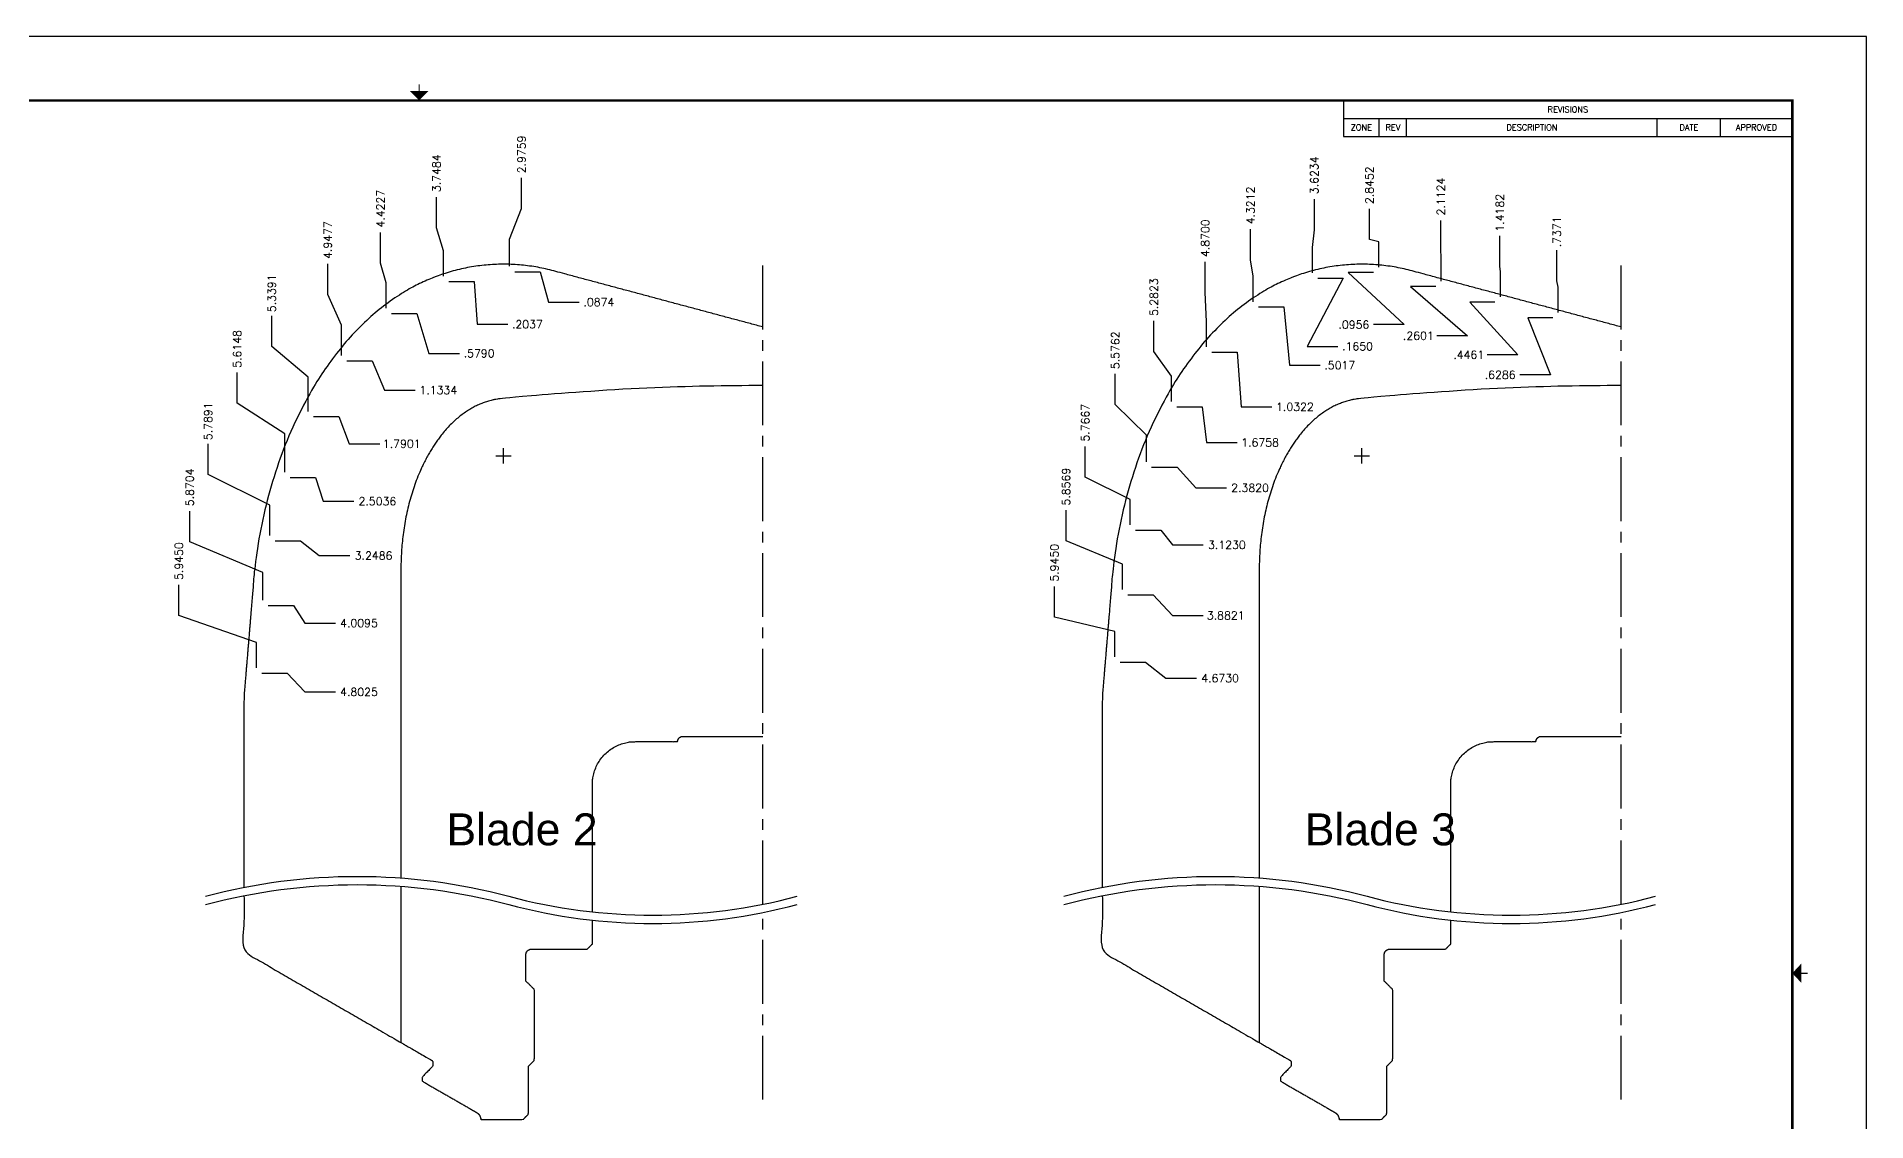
# Model space of a CAD drawing. Header units: inches. Extents: x -34 to 55.4, y 0 to 22.
# Drawn here: x -21.49 to 0, y 9.26 to 22 of the extents above; entities that cross this region are included whole.
import ezdxf
from ezdxf.enums import TextEntityAlignment as Align

# ---------------------------------------------------------------- set-up
doc = ezdxf.new("R2010")
doc.units = ezdxf.units.IN
doc.header["$MEASUREMENT"] = 0
doc.header["$PDMODE"] = 35
doc.linetypes.add('CENTER2', pattern=[1.125, 0.75, -0.125, 0.125, -0.125])
doc.layers.get('Defpoints').update_dxf_attribs({"color": 10})
for name, color, linetype in [('CLine', 5, 'CENTER2'), ('Dims', 4, 'Continuous'), ('TEXT', 3, 'Continuous'), ('Title Block', 7, 'Continuous')]:
    doc.layers.add(name, color=color, linetype=linetype)
doc.styles.add('RomanD', font='romand.shx', dxfattribs={"width": 0.9})
doc.styles.add('RomanS', font='romans')
doc.styles.get("Standard").update_dxf_attribs({"font": 'arial.ttf'})
doc.dimstyles.new('Copy of Standard', dxfattribs={"dimtxt": 0.094, "dimasz": 0.18, "dimexe": 0.0625, "dimexo": 0.0625, "dimgap": 0.045, "dimtad": 0, "dimtih": 1, "dimtoh": 1, "dimdec": 4, "dimzin": 4, "dimdsep": 46, "dimtxsty": 'RomanS', "dimcen": 0.09, "dimadec": 3, "dimazin": 1, "dimtfac": 1, "dimtdec": 4, "dimtofl": 0, "dimtmove": 0, "dimatfit": 1, "dimfxl": 1, "dimtolj": 1, "dimtzin": 0, "dimarcsym": 0})

# ---------------------------------------------------------------- blocks, each defined once
blk = doc.blocks.new('*D213')
at = {"layer": 'Defpoints', "color": 0, "transparency": 16777216}
for p in [(-15.797, 20.34), (-15.94, 19.239), (-12.965, 19.327)]:
    blk.add_point(p, dxfattribs=at)
at = {"layer": 'Dims', "color": 0, "lineweight": -2, "transparency": 16777216}
for p, q in [((-15.797, 19.98), (-15.797, 20.34)), ((-15.94, 19.62), (-15.797, 19.98)), ((-15.94, 19.302), (-15.94, 19.62))]:
    blk.add_line(p, q, dxfattribs=at)
at = {"layer": 'Dims', "color": 0, "transparency": 16777216, "insert": (-15.797, 20.616), "char_height": 0.094, "attachment_point": 5, "rotation": 90, "style": 'RomanS'}
blk.add_mtext('\\A1;2.9759', dxfattribs=at)
blk = doc.blocks.new('*D214')
at = {"layer": 'Defpoints', "color": 0, "transparency": 16777216}
for p in [(-16.797, 20.115), (-12.965, 19.327), (-16.713, 19.123)]:
    blk.add_point(p, dxfattribs=at)
at = {"layer": 'Dims', "color": 0, "lineweight": -2, "transparency": 16777216}
for p, q in [((-16.797, 19.755), (-16.797, 20.115)), ((-16.713, 19.483), (-16.797, 19.755)), ((-16.713, 19.185), (-16.713, 19.483))]:
    blk.add_line(p, q, dxfattribs=at)
at = {"layer": 'Dims', "color": 0, "transparency": 16777216, "insert": (-16.797, 20.395), "char_height": 0.094, "attachment_point": 5, "rotation": 90, "style": 'RomanS'}
blk.add_mtext('\\A1;3.7484', dxfattribs=at)
blk = doc.blocks.new('*D215')
at = {"layer": 'Defpoints', "color": 0, "transparency": 16777216}
for p in [(-17.454, 19.701), (-12.965, 19.327), (-17.387, 18.748)]:
    blk.add_point(p, dxfattribs=at)
at = {"layer": 'Dims', "color": 0, "lineweight": -2, "transparency": 16777216}
for p, q in [((-17.454, 19.341), (-17.454, 19.701)), ((-17.387, 19.108), (-17.454, 19.341)), ((-17.387, 18.81), (-17.387, 19.108))]:
    blk.add_line(p, q, dxfattribs=at)
at = {"layer": 'Dims', "color": 0, "transparency": 16777216, "insert": (-17.454, 19.979), "char_height": 0.094, "attachment_point": 5, "rotation": 90, "style": 'RomanS'}
blk.add_mtext('\\A1;4.4227', dxfattribs=at)
blk = doc.blocks.new('*D216')
at = {"layer": 'Defpoints', "color": 0, "transparency": 16777216}
for p in [(-18.075, 19.332), (-12.965, 19.327), (-17.912, 18.193)]:
    blk.add_point(p, dxfattribs=at)
at = {"layer": 'Dims', "color": 0, "lineweight": -2, "transparency": 16777216}
for p, q in [((-18.075, 18.972), (-18.075, 19.332)), ((-17.912, 18.612), (-18.075, 18.972)), ((-17.912, 18.256), (-17.912, 18.612))]:
    blk.add_line(p, q, dxfattribs=at)
at = {"layer": 'Dims', "color": 0, "transparency": 16777216, "insert": (-18.075, 19.61), "char_height": 0.094, "attachment_point": 5, "rotation": 90, "style": 'RomanS'}
blk.add_mtext('\\A1;4.9477', dxfattribs=at)
blk = doc.blocks.new('*D217')
at = {"layer": 'Defpoints', "color": 0, "transparency": 16777216}
for p in [(-12.965, 19.327), (-18.732, 18.72), (-18.304, 17.537)]:
    blk.add_point(p, dxfattribs=at)
at = {"layer": 'Dims', "color": 0, "lineweight": -2, "transparency": 16777216}
for p, q in [((-18.732, 18.36), (-18.732, 18.72)), ((-18.304, 18), (-18.732, 18.36)), ((-18.304, 17.599), (-18.304, 18))]:
    blk.add_line(p, q, dxfattribs=at)
at = {"layer": 'Dims', "color": 0, "transparency": 16777216, "insert": (-18.732, 18.985), "char_height": 0.094, "attachment_point": 5, "rotation": 90, "style": 'RomanS'}
blk.add_mtext('\\A1;5.3391', dxfattribs=at)
blk = doc.blocks.new('*D218')
at = {"layer": 'Defpoints', "color": 0, "transparency": 16777216}
for p in [(-12.965, 19.327), (-19.138, 18.055), (-18.579, 16.823)]:
    blk.add_point(p, dxfattribs=at)
at = {"layer": 'Dims', "color": 0, "lineweight": -2, "transparency": 16777216}
for p, q in [((-19.138, 17.695), (-19.138, 18.055)), ((-18.579, 17.335), (-19.138, 17.695)), ((-18.579, 16.886), (-18.579, 17.335))]:
    blk.add_line(p, q, dxfattribs=at)
at = {"layer": 'Dims', "color": 0, "transparency": 16777216, "insert": (-19.138, 18.332), "char_height": 0.094, "attachment_point": 5, "rotation": 90, "style": 'RomanS'}
blk.add_mtext('\\A1;5.6148', dxfattribs=at)
blk = doc.blocks.new('*D219')
at = {"layer": 'Defpoints', "color": 0, "transparency": 16777216}
for p in [(-12.965, 19.327), (-19.48, 17.218), (-18.754, 16.078)]:
    blk.add_point(p, dxfattribs=at)
at = {"layer": 'Dims', "color": 0, "lineweight": -2, "transparency": 16777216}
for p, q in [((-19.48, 16.858), (-19.48, 17.218)), ((-18.754, 16.498), (-19.48, 16.858)), ((-18.754, 16.141), (-18.754, 16.498))]:
    blk.add_line(p, q, dxfattribs=at)
at = {"layer": 'Dims', "color": 0, "transparency": 16777216, "insert": (-19.48, 17.482), "char_height": 0.094, "attachment_point": 5, "rotation": 90, "style": 'RomanS'}
blk.add_mtext('\\A1;5.7891', dxfattribs=at)
blk = doc.blocks.new('*D220')
at = {"layer": 'Defpoints', "color": 0, "transparency": 16777216}
for p in [(-12.965, 19.327), (-19.696, 16.426), (-18.835, 15.317)]:
    blk.add_point(p, dxfattribs=at)
at = {"layer": 'Dims', "color": 0, "lineweight": -2, "transparency": 16777216}
for p, q in [((-19.696, 16.066), (-19.696, 16.426)), ((-18.835, 15.706), (-19.696, 16.066)), ((-18.835, 15.38), (-18.835, 15.706))]:
    blk.add_line(p, q, dxfattribs=at)
at = {"layer": 'Dims', "color": 0, "transparency": 16777216, "insert": (-19.696, 16.706), "char_height": 0.094, "attachment_point": 5, "rotation": 90, "style": 'RomanS'}
blk.add_mtext('\\A1;5.8704', dxfattribs=at)
blk = doc.blocks.new('*D221')
at = {"layer": 'Defpoints', "color": 0, "transparency": 16777216}
for p in [(-12.965, 19.327), (-19.822, 15.562), (-18.91, 14.524)]:
    blk.add_point(p, dxfattribs=at)
at = {"layer": 'Dims', "color": 0, "lineweight": -2, "transparency": 16777216}
for p, q in [((-19.822, 15.202), (-19.822, 15.562)), ((-18.91, 14.884), (-19.822, 15.202)), ((-18.91, 14.587), (-18.91, 14.884))]:
    blk.add_line(p, q, dxfattribs=at)
at = {"layer": 'Dims', "color": 0, "transparency": 16777216, "insert": (-19.822, 15.84), "char_height": 0.094, "attachment_point": 5, "rotation": 90, "style": 'RomanS'}
blk.add_mtext('\\A1;5.9450', dxfattribs=at)
blk = doc.blocks.new('*D222')
at = {"layer": 'Defpoints', "color": 0, "transparency": 16777216}
for p in [(-12.965, 19.327), (-18.91, 14.524), (-17.985, 14.303)]:
    blk.add_point(p, dxfattribs=at)
at = {"layer": 'Dims', "color": 0, "lineweight": -2, "transparency": 16777216}
for p, q in [((-18.847, 14.524), (-18.55, 14.524)), ((-18.55, 14.524), (-18.345, 14.303)), ((-18.345, 14.303), (-17.985, 14.303))]:
    blk.add_line(p, q, dxfattribs=at)
at = {"layer": 'Dims', "color": 0, "transparency": 16777216, "insert": (-17.707, 14.303), "char_height": 0.094, "attachment_point": 5, "style": 'RomanS'}
blk.add_mtext('\\A1;4.8025', dxfattribs=at)
blk = doc.blocks.new('*D223')
at = {"layer": 'Defpoints', "color": 0, "transparency": 16777216}
for p in [(-12.965, 19.327), (-18.835, 15.317), (-17.985, 15.112)]:
    blk.add_point(p, dxfattribs=at)
at = {"layer": 'Dims', "color": 0, "lineweight": -2, "transparency": 16777216}
for p, q in [((-18.773, 15.317), (-18.475, 15.317)), ((-18.475, 15.317), (-18.345, 15.112)), ((-18.345, 15.112), (-17.985, 15.112))]:
    blk.add_line(p, q, dxfattribs=at)
at = {"layer": 'Dims', "color": 0, "transparency": 16777216, "insert": (-17.707, 15.112), "char_height": 0.094, "attachment_point": 5, "style": 'RomanS'}
blk.add_mtext('\\A1;4.0095', dxfattribs=at)
blk = doc.blocks.new('*D224')
at = {"layer": 'Defpoints', "color": 0, "transparency": 16777216}
for p in [(-12.965, 19.327), (-18.754, 16.078), (-17.814, 15.904)]:
    blk.add_point(p, dxfattribs=at)
at = {"layer": 'Dims', "color": 0, "lineweight": -2, "transparency": 16777216}
for p, q in [((-18.691, 16.078), (-18.394, 16.078)), ((-18.394, 16.078), (-18.174, 15.904)), ((-18.174, 15.904), (-17.814, 15.904))]:
    blk.add_line(p, q, dxfattribs=at)
at = {"layer": 'Dims', "color": 0, "transparency": 16777216, "insert": (-17.536, 15.904), "char_height": 0.094, "attachment_point": 5, "style": 'RomanS'}
blk.add_mtext('\\A1;3.2486', dxfattribs=at)
blk = doc.blocks.new('*D225')
at = {"layer": 'Defpoints', "color": 0, "transparency": 16777216}
for p in [(-12.965, 19.327), (-18.579, 16.823), (-17.769, 16.543)]:
    blk.add_point(p, dxfattribs=at)
at = {"layer": 'Dims', "color": 0, "lineweight": -2, "transparency": 16777216}
for p, q in [((-18.517, 16.823), (-18.219, 16.823)), ((-18.219, 16.823), (-18.129, 16.543)), ((-18.129, 16.543), (-17.769, 16.543))]:
    blk.add_line(p, q, dxfattribs=at)
at = {"layer": 'Dims', "color": 0, "transparency": 16777216, "insert": (-17.491, 16.543), "char_height": 0.094, "attachment_point": 5, "style": 'RomanS'}
blk.add_mtext('\\A1;2.5036', dxfattribs=at)
blk = doc.blocks.new('*D226')
at = {"layer": 'Defpoints', "color": 0, "transparency": 16777216}
for p in [(-12.965, 19.327), (-18.304, 17.537), (-17.463, 17.218)]:
    blk.add_point(p, dxfattribs=at)
at = {"layer": 'Dims', "color": 0, "lineweight": -2, "transparency": 16777216}
for p, q in [((-18.241, 17.537), (-17.944, 17.537)), ((-17.944, 17.537), (-17.823, 17.218)), ((-17.823, 17.218), (-17.463, 17.218))]:
    blk.add_line(p, q, dxfattribs=at)
at = {"layer": 'Dims', "color": 0, "transparency": 16777216, "insert": (-17.205, 17.218), "char_height": 0.094, "attachment_point": 5, "style": 'RomanS'}
blk.add_mtext('\\A1;1.7901', dxfattribs=at)
blk = doc.blocks.new('*D227')
at = {"layer": 'Defpoints', "color": 0, "transparency": 16777216}
for p in [(-12.965, 19.327), (-17.912, 18.193), (-17.049, 17.848)]:
    blk.add_point(p, dxfattribs=at)
at = {"layer": 'Dims', "color": 0, "lineweight": -2, "transparency": 16777216}
for p, q in [((-17.85, 18.193), (-17.552, 18.193)), ((-17.552, 18.193), (-17.409, 17.848)), ((-17.409, 17.848), (-17.049, 17.848))]:
    blk.add_line(p, q, dxfattribs=at)
at = {"layer": 'Dims', "color": 0, "transparency": 16777216, "insert": (-16.775, 17.848), "char_height": 0.094, "attachment_point": 5, "style": 'RomanS'}
blk.add_mtext('\\A1;1.1334', dxfattribs=at)
blk = doc.blocks.new('*D228')
at = {"layer": 'Defpoints', "color": 0, "transparency": 16777216}
for p in [(-12.965, 19.327), (-17.387, 18.748), (-16.527, 18.28)]:
    blk.add_point(p, dxfattribs=at)
at = {"layer": 'Dims', "color": 0, "lineweight": -2, "transparency": 16777216}
for p, q in [((-17.325, 18.748), (-17.027, 18.748)), ((-17.027, 18.748), (-16.887, 18.28)), ((-16.887, 18.28), (-16.527, 18.28))]:
    blk.add_line(p, q, dxfattribs=at)
at = {"layer": 'Dims', "color": 0, "transparency": 16777216, "insert": (-16.296, 18.28), "char_height": 0.094, "attachment_point": 5, "style": 'RomanS'}
blk.add_mtext('\\A1;.5790', dxfattribs=at)
blk = doc.blocks.new('*D229')
at = {"layer": 'Defpoints', "color": 0, "transparency": 16777216}
for p in [(-12.965, 19.327), (-16.713, 19.123), (-15.959, 18.621)]:
    blk.add_point(p, dxfattribs=at)
at = {"layer": 'Dims', "color": 0, "lineweight": -2, "transparency": 16777216}
for p, q in [((-16.651, 19.123), (-16.353, 19.123)), ((-16.353, 19.123), (-16.319, 18.621)), ((-16.319, 18.621), (-15.959, 18.621))]:
    blk.add_line(p, q, dxfattribs=at)
at = {"layer": 'Dims', "color": 0, "transparency": 16777216, "insert": (-15.729, 18.621), "char_height": 0.094, "attachment_point": 5, "style": 'RomanS'}
blk.add_mtext('\\A1;.2037', dxfattribs=at)
blk = doc.blocks.new('*D230')
at = {"layer": 'Defpoints', "color": 0, "transparency": 16777216}
for p in [(-15.94, 19.239), (-12.965, 19.327), (-15.122, 18.882)]:
    blk.add_point(p, dxfattribs=at)
at = {"layer": 'Dims', "color": 0, "lineweight": -2, "transparency": 16777216}
for p, q in [((-15.878, 19.239), (-15.58, 19.239)), ((-15.58, 19.239), (-15.482, 18.882)), ((-15.482, 18.882), (-15.122, 18.882))]:
    blk.add_line(p, q, dxfattribs=at)
at = {"layer": 'Dims', "color": 0, "transparency": 16777216, "insert": (-14.889, 18.882), "char_height": 0.094, "attachment_point": 5, "style": 'RomanS'}
blk.add_mtext('\\A1;.0874', dxfattribs=at)
blk = doc.blocks.new('*D231')
at = {"layer": 'Defpoints', "color": 0, "transparency": 16777216}
for p in [(-3.636, 19.49), (-2.882, 19.327), (-3.619, 18.698)]:
    blk.add_point(p, dxfattribs=at)
at = {"layer": 'Dims', "color": 0, "lineweight": -2, "transparency": 16777216}
for p, q in [((-3.636, 19.13), (-3.636, 19.49)), ((-3.619, 19.058), (-3.636, 19.13)), ((-3.619, 18.761), (-3.619, 19.058))]:
    blk.add_line(p, q, dxfattribs=at)
at = {"layer": 'Dims', "color": 0, "transparency": 16777216, "insert": (-3.636, 19.707), "char_height": 0.094, "attachment_point": 5, "rotation": 90, "style": 'RomanS'}
blk.add_mtext('\\A1;.7371', dxfattribs=at)
blk = doc.blocks.new('*D232')
at = {"layer": 'Defpoints', "color": 0, "transparency": 16777216}
for p in [(-4.306, 19.66), (-2.882, 19.327), (-4.3, 18.881)]:
    blk.add_point(p, dxfattribs=at)
at = {"layer": 'Dims', "color": 0, "lineweight": -2, "transparency": 16777216}
for p, q in [((-4.306, 19.3), (-4.306, 19.66)), ((-4.3, 19.241), (-4.306, 19.3)), ((-4.3, 18.943), (-4.3, 19.241))]:
    blk.add_line(p, q, dxfattribs=at)
at = {"layer": 'Dims', "color": 0, "transparency": 16777216, "insert": (-4.306, 19.931), "char_height": 0.094, "attachment_point": 5, "rotation": 90, "style": 'RomanS'}
blk.add_mtext('\\A1;1.4182', dxfattribs=at)
blk = doc.blocks.new('*D233')
at = {"layer": 'Defpoints', "color": 0, "transparency": 16777216}
for p in [(-4.998, 19.841), (-2.882, 19.327), (-4.994, 19.067)]:
    blk.add_point(p, dxfattribs=at)
at = {"layer": 'Dims', "color": 0, "lineweight": -2, "transparency": 16777216}
for p, q in [((-4.998, 19.481), (-4.998, 19.841)), ((-4.994, 19.427), (-4.998, 19.481)), ((-4.994, 19.129), (-4.994, 19.427))]:
    blk.add_line(p, q, dxfattribs=at)
at = {"layer": 'Dims', "color": 0, "transparency": 16777216, "insert": (-4.998, 20.121), "char_height": 0.094, "attachment_point": 5, "rotation": 90, "style": 'RomanS'}
blk.add_mtext('\\A1;2.1124', dxfattribs=at)
blk = doc.blocks.new('*D234')
at = {"layer": 'Defpoints', "color": 0, "transparency": 16777216}
for p in [(-5.838, 19.978), (-5.727, 19.231), (-2.882, 19.327)]:
    blk.add_point(p, dxfattribs=at)
at = {"layer": 'Dims', "color": 0, "lineweight": -2, "transparency": 16777216}
for p, q in [((-5.838, 19.618), (-5.838, 19.978)), ((-5.727, 19.591), (-5.838, 19.618)), ((-5.727, 19.294), (-5.727, 19.591))]:
    blk.add_line(p, q, dxfattribs=at)
at = {"layer": 'Dims', "color": 0, "transparency": 16777216, "insert": (-5.838, 20.255), "char_height": 0.094, "attachment_point": 5, "rotation": 90, "style": 'RomanS'}
blk.add_mtext('\\A1;2.8452', dxfattribs=at)
blk = doc.blocks.new('*D235')
at = {"layer": 'Defpoints', "color": 0, "transparency": 16777216}
for p in [(-6.485, 20.091), (-6.505, 19.162), (-2.882, 19.327)]:
    blk.add_point(p, dxfattribs=at)
at = {"layer": 'Dims', "color": 0, "lineweight": -2, "transparency": 16777216}
for p, q in [((-6.485, 19.731), (-6.485, 20.091)), ((-6.505, 19.522), (-6.485, 19.731)), ((-6.505, 19.224), (-6.505, 19.522))]:
    blk.add_line(p, q, dxfattribs=at)
at = {"layer": 'Dims', "color": 0, "transparency": 16777216, "insert": (-6.485, 20.371), "char_height": 0.094, "attachment_point": 5, "rotation": 90, "style": 'RomanS'}
blk.add_mtext('\\A1;3.6234', dxfattribs=at)
blk = doc.blocks.new('*D236')
at = {"layer": 'Defpoints', "color": 0, "transparency": 16777216}
for p in [(-7.234, 19.739), (-2.882, 19.327), (-7.203, 18.825)]:
    blk.add_point(p, dxfattribs=at)
at = {"layer": 'Dims', "color": 0, "lineweight": -2, "transparency": 16777216}
for p, q in [((-7.234, 19.379), (-7.234, 19.739)), ((-7.203, 19.185), (-7.234, 19.379)), ((-7.203, 18.887), (-7.203, 19.185))]:
    blk.add_line(p, q, dxfattribs=at)
at = {"layer": 'Dims', "color": 0, "transparency": 16777216, "insert": (-7.234, 20.017), "char_height": 0.094, "attachment_point": 5, "rotation": 90, "style": 'RomanS'}
blk.add_mtext('\\A1;4.3212', dxfattribs=at)
blk = doc.blocks.new('*D237')
at = {"layer": 'Defpoints', "color": 0, "transparency": 16777216}
for p in [(-7.767, 19.354), (-2.882, 19.327), (-7.752, 18.294)]:
    blk.add_point(p, dxfattribs=at)
at = {"layer": 'Dims', "color": 0, "lineweight": -2, "transparency": 16777216}
for p, q in [((-7.767, 18.994), (-7.767, 19.354)), ((-7.752, 18.654), (-7.767, 18.994)), ((-7.752, 18.357), (-7.752, 18.654))]:
    blk.add_line(p, q, dxfattribs=at)
at = {"layer": 'Dims', "color": 0, "transparency": 16777216, "insert": (-7.767, 19.632), "char_height": 0.094, "attachment_point": 5, "rotation": 90, "style": 'RomanS'}
blk.add_mtext('\\A1;4.8700', dxfattribs=at)
blk = doc.blocks.new('*D238')
at = {"layer": 'Defpoints', "color": 0, "transparency": 16777216}
for p in [(-2.882, 19.327), (-8.369, 18.662), (-8.164, 17.651)]:
    blk.add_point(p, dxfattribs=at)
at = {"layer": 'Dims', "color": 0, "lineweight": -2, "transparency": 16777216}
for p, q in [((-8.369, 18.302), (-8.369, 18.662)), ((-8.164, 18.011), (-8.369, 18.302)), ((-8.164, 17.713), (-8.164, 18.011))]:
    blk.add_line(p, q, dxfattribs=at)
at = {"layer": 'Dims', "color": 0, "transparency": 16777216, "insert": (-8.369, 18.94), "char_height": 0.094, "attachment_point": 5, "rotation": 90, "style": 'RomanS'}
blk.add_mtext('\\A1;5.2823', dxfattribs=at)
blk = doc.blocks.new('*D239')
at = {"layer": 'Defpoints', "color": 0, "transparency": 16777216}
for p in [(-2.882, 19.327), (-8.823, 18.038), (-8.458, 16.945)]:
    blk.add_point(p, dxfattribs=at)
at = {"layer": 'Dims', "color": 0, "lineweight": -2, "transparency": 16777216}
for p, q in [((-8.823, 17.678), (-8.823, 18.038)), ((-8.458, 17.318), (-8.823, 17.678)), ((-8.458, 17.007), (-8.458, 17.318))]:
    blk.add_line(p, q, dxfattribs=at)
at = {"layer": 'Dims', "color": 0, "transparency": 16777216, "insert": (-8.823, 18.316), "char_height": 0.094, "attachment_point": 5, "rotation": 90, "style": 'RomanS'}
blk.add_mtext('\\A1;5.5762', dxfattribs=at)
blk = doc.blocks.new('*D240')
at = {"layer": 'Defpoints', "color": 0, "transparency": 16777216}
for p in [(-2.882, 19.327), (-9.175, 17.187), (-8.649, 16.204)]:
    blk.add_point(p, dxfattribs=at)
at = {"layer": 'Dims', "color": 0, "lineweight": -2, "transparency": 16777216}
for p, q in [((-9.175, 16.827), (-9.175, 17.187)), ((-8.649, 16.564), (-9.175, 16.827)), ((-8.649, 16.266), (-8.649, 16.564))]:
    blk.add_line(p, q, dxfattribs=at)
at = {"layer": 'Dims', "color": 0, "transparency": 16777216, "insert": (-9.175, 17.465), "char_height": 0.094, "attachment_point": 5, "rotation": 90, "style": 'RomanS'}
blk.add_mtext('\\A1;5.7667', dxfattribs=at)
blk = doc.blocks.new('*D241')
at = {"layer": 'Defpoints', "color": 0, "transparency": 16777216}
for p in [(-2.882, 19.327), (-9.402, 16.439), (-8.739, 15.445)]:
    blk.add_point(p, dxfattribs=at)
at = {"layer": 'Dims', "color": 0, "lineweight": -2, "transparency": 16777216}
for p, q in [((-9.402, 16.079), (-9.402, 16.439)), ((-8.739, 15.805), (-9.402, 16.079)), ((-8.739, 15.507), (-8.739, 15.805))]:
    blk.add_line(p, q, dxfattribs=at)
at = {"layer": 'Dims', "color": 0, "transparency": 16777216, "insert": (-9.402, 16.714), "char_height": 0.094, "attachment_point": 5, "rotation": 90, "style": 'RomanS'}
blk.add_mtext('\\A1;5.8569', dxfattribs=at)
blk = doc.blocks.new('*D242')
at = {"layer": 'Defpoints', "color": 0, "transparency": 16777216}
for p in [(-2.882, 19.327), (-9.538, 15.543), (-8.827, 14.654)]:
    blk.add_point(p, dxfattribs=at)
at = {"layer": 'Dims', "color": 0, "lineweight": -2, "transparency": 16777216}
for p, q in [((-9.538, 15.183), (-9.538, 15.543)), ((-8.827, 15.014), (-9.538, 15.183)), ((-8.827, 14.716), (-8.827, 15.014))]:
    blk.add_line(p, q, dxfattribs=at)
at = {"layer": 'Dims', "color": 0, "transparency": 16777216, "insert": (-9.538, 15.82), "char_height": 0.094, "attachment_point": 5, "rotation": 90, "style": 'RomanS'}
blk.add_mtext('\\A1;5.9450', dxfattribs=at)
blk = doc.blocks.new('*D243')
at = {"layer": 'Defpoints', "color": 0, "transparency": 16777216}
for p in [(-2.882, 19.327), (-8.827, 14.654), (-7.869, 14.465)]:
    blk.add_point(p, dxfattribs=at)
at = {"layer": 'Dims', "color": 0, "lineweight": -2, "transparency": 16777216}
for p, q in [((-8.764, 14.654), (-8.467, 14.654)), ((-8.467, 14.654), (-8.229, 14.465)), ((-8.229, 14.465), (-7.869, 14.465))]:
    blk.add_line(p, q, dxfattribs=at)
at = {"layer": 'Dims', "color": 0, "transparency": 16777216, "insert": (-7.592, 14.465), "char_height": 0.094, "attachment_point": 5, "style": 'RomanS'}
blk.add_mtext('\\A1;4.6730', dxfattribs=at)
blk = doc.blocks.new('*D244')
at = {"layer": 'Defpoints', "color": 0, "transparency": 16777216}
for p in [(-2.882, 19.327), (-8.739, 15.445), (-7.79, 15.202)]:
    blk.add_point(p, dxfattribs=at)
at = {"layer": 'Dims', "color": 0, "lineweight": -2, "transparency": 16777216}
for p, q in [((-8.676, 15.445), (-8.379, 15.445)), ((-8.379, 15.445), (-8.15, 15.202)), ((-8.15, 15.202), (-7.79, 15.202))]:
    blk.add_line(p, q, dxfattribs=at)
at = {"layer": 'Dims', "color": 0, "transparency": 16777216, "insert": (-7.526, 15.202), "char_height": 0.094, "attachment_point": 5, "style": 'RomanS'}
blk.add_mtext('\\A1;3.8821', dxfattribs=at)
blk = doc.blocks.new('*D245')
at = {"layer": 'Defpoints', "color": 0, "transparency": 16777216}
for p in [(-2.882, 19.327), (-8.649, 16.204), (-7.79, 16.03)]:
    blk.add_point(p, dxfattribs=at)
at = {"layer": 'Dims', "color": 0, "lineweight": -2, "transparency": 16777216}
for p, q in [((-8.586, 16.204), (-8.289, 16.204)), ((-8.289, 16.204), (-8.15, 16.03)), ((-8.15, 16.03), (-7.79, 16.03))]:
    blk.add_line(p, q, dxfattribs=at)
at = {"layer": 'Dims', "color": 0, "transparency": 16777216, "insert": (-7.512, 16.03), "char_height": 0.094, "attachment_point": 5, "style": 'RomanS'}
blk.add_mtext('\\A1;3.1230', dxfattribs=at)
blk = doc.blocks.new('*D246')
at = {"layer": 'Defpoints', "color": 0, "transparency": 16777216}
for p in [(-2.882, 19.327), (-8.458, 16.945), (-7.518, 16.7)]:
    blk.add_point(p, dxfattribs=at)
at = {"layer": 'Dims', "color": 0, "lineweight": -2, "transparency": 16777216}
for p, q in [((-8.396, 16.945), (-8.098, 16.945)), ((-8.098, 16.945), (-7.878, 16.7)), ((-7.878, 16.7), (-7.518, 16.7))]:
    blk.add_line(p, q, dxfattribs=at)
at = {"layer": 'Dims', "color": 0, "transparency": 16777216, "insert": (-7.24, 16.7), "char_height": 0.094, "attachment_point": 5, "style": 'RomanS'}
blk.add_mtext('\\A1;2.3820', dxfattribs=at)
blk = doc.blocks.new('*D247')
at = {"layer": 'Defpoints', "color": 0, "transparency": 16777216}
for p in [(-2.882, 19.327), (-8.164, 17.651), (-7.393, 17.233)]:
    blk.add_point(p, dxfattribs=at)
at = {"layer": 'Dims', "color": 0, "lineweight": -2, "transparency": 16777216}
for p, q in [((-8.102, 17.651), (-7.804, 17.651)), ((-7.804, 17.651), (-7.753, 17.233)), ((-7.753, 17.233), (-7.393, 17.233))]:
    blk.add_line(p, q, dxfattribs=at)
at = {"layer": 'Dims', "color": 0, "transparency": 16777216, "insert": (-7.122, 17.233), "char_height": 0.094, "attachment_point": 5, "style": 'RomanS'}
blk.add_mtext('\\A1;1.6758', dxfattribs=at)
blk = doc.blocks.new('*D248')
at = {"layer": 'Defpoints', "color": 0, "transparency": 16777216}
for p in [(-2.882, 19.327), (-7.752, 18.294), (-6.984, 17.652)]:
    blk.add_point(p, dxfattribs=at)
at = {"layer": 'Dims', "color": 0, "lineweight": -2, "transparency": 16777216}
for p, q in [((-7.689, 18.294), (-7.392, 18.294)), ((-7.392, 18.294), (-7.344, 17.652)), ((-7.344, 17.652), (-6.984, 17.652))]:
    blk.add_line(p, q, dxfattribs=at)
at = {"layer": 'Dims', "color": 0, "transparency": 16777216, "insert": (-6.713, 17.652), "char_height": 0.094, "attachment_point": 5, "style": 'RomanS'}
blk.add_mtext('\\A1;1.0322', dxfattribs=at)
blk = doc.blocks.new('*D249')
at = {"layer": 'Defpoints', "color": 0, "transparency": 16777216}
for p in [(-2.882, 19.327), (-7.203, 18.825), (-6.417, 18.14)]:
    blk.add_point(p, dxfattribs=at)
at = {"layer": 'Dims', "color": 0, "lineweight": -2, "transparency": 16777216}
for p, q in [((-7.141, 18.825), (-6.843, 18.825)), ((-6.843, 18.825), (-6.777, 18.14)), ((-6.777, 18.14), (-6.417, 18.14))]:
    blk.add_line(p, q, dxfattribs=at)
at = {"layer": 'Dims', "color": 0, "transparency": 16777216, "insert": (-6.186, 18.14), "char_height": 0.094, "attachment_point": 5, "style": 'RomanS'}
blk.add_mtext('\\A1;.5017', dxfattribs=at)
blk = doc.blocks.new('*D250')
at = {"layer": 'Defpoints', "color": 0, "transparency": 16777216}
for p in [(-6.505, 19.162), (-2.882, 19.327), (-6.208, 18.362)]:
    blk.add_point(p, dxfattribs=at)
at = {"layer": 'Dims', "color": 0, "lineweight": -2, "transparency": 16777216}
for p, q in [((-6.145, 19.162), (-6.568, 18.362)), ((-6.443, 19.162), (-6.145, 19.162)), ((-6.568, 18.362), (-6.208, 18.362))]:
    blk.add_line(p, q, dxfattribs=at)
at = {"layer": 'Dims', "color": 0, "transparency": 16777216, "insert": (-5.977, 18.362), "char_height": 0.094, "attachment_point": 5, "style": 'RomanS'}
blk.add_mtext('\\A1;.1650', dxfattribs=at)
blk = doc.blocks.new('*D251')
at = {"layer": 'Defpoints', "color": 0, "transparency": 16777216}
for p in [(-5.727, 19.231), (-2.882, 19.327), (-5.789, 18.617)]:
    blk.add_point(p, dxfattribs=at)
at = {"layer": 'Dims', "color": 0, "lineweight": -2, "transparency": 16777216}
for p, q in [((-5.79, 19.231), (-6.087, 19.231)), ((-6.087, 19.231), (-5.429, 18.617)), ((-5.429, 18.617), (-5.789, 18.617))]:
    blk.add_line(p, q, dxfattribs=at)
at = {"layer": 'Dims', "color": 0, "transparency": 16777216, "insert": (-6.02, 18.617), "char_height": 0.094, "attachment_point": 5, "style": 'RomanS'}
blk.add_mtext('\\A1;.0956', dxfattribs=at)
blk = doc.blocks.new('*D252')
at = {"layer": 'Defpoints', "color": 0, "transparency": 16777216}
for p in [(-2.882, 19.327), (-4.994, 19.067), (-5.046, 18.487)]:
    blk.add_point(p, dxfattribs=at)
at = {"layer": 'Dims', "color": 0, "lineweight": -2, "transparency": 16777216}
for p, q in [((-5.057, 19.067), (-5.354, 19.067)), ((-5.354, 19.067), (-4.686, 18.487)), ((-4.686, 18.487), (-5.046, 18.487))]:
    blk.add_line(p, q, dxfattribs=at)
at = {"layer": 'Dims', "color": 0, "transparency": 16777216, "insert": (-5.263, 18.487), "char_height": 0.094, "attachment_point": 5, "style": 'RomanS'}
blk.add_mtext('\\A1;.2601', dxfattribs=at)
blk = doc.blocks.new('*D253')
at = {"layer": 'Defpoints', "color": 0, "transparency": 16777216}
for p in [(-2.882, 19.327), (-4.3, 18.881), (-4.454, 18.264)]:
    blk.add_point(p, dxfattribs=at)
at = {"layer": 'Dims', "color": 0, "lineweight": -2, "transparency": 16777216}
for p, q in [((-4.363, 18.881), (-4.66, 18.881)), ((-4.66, 18.881), (-4.094, 18.264)), ((-4.094, 18.264), (-4.454, 18.264))]:
    blk.add_line(p, q, dxfattribs=at)
at = {"layer": 'Dims', "color": 0, "transparency": 16777216, "insert": (-4.671, 18.264), "char_height": 0.094, "attachment_point": 5, "style": 'RomanS'}
blk.add_mtext('\\A1;.4461', dxfattribs=at)
blk = doc.blocks.new('*D254')
at = {"layer": 'Defpoints', "color": 0, "transparency": 16777216}
for p in [(-2.882, 19.327), (-3.619, 18.698), (-4.071, 18.028)]:
    blk.add_point(p, dxfattribs=at)
at = {"layer": 'Dims', "color": 0, "lineweight": -2, "transparency": 16777216}
for p, q in [((-3.682, 18.698), (-3.979, 18.698)), ((-3.979, 18.698), (-3.711, 18.028)), ((-3.711, 18.028), (-4.071, 18.028))]:
    blk.add_line(p, q, dxfattribs=at)
at = {"layer": 'Dims', "color": 0, "transparency": 16777216, "insert": (-4.302, 18.028), "char_height": 0.094, "attachment_point": 5, "style": 'RomanS'}
blk.add_mtext('\\A1;.6286', dxfattribs=at)
blk = doc.blocks.new('COT_Dblock')
at = {"layer": 'Defpoints'}
blk.add_point((33.812, 21.812), dxfattribs=at)
at = {"layer": 'Title Block'}
for p, q in [((27.857, 21.25), (27.857, 20.828)), ((27.857, 21.039), (33.13, 21.039)), ((28.278, 20.828), (28.278, 21.039)), ((28.599, 20.828), (28.599, 21.039)), ((31.544, 20.828), (31.544, 21.039)), ((32.286, 20.828), (32.286, 21.039)), ((27.857, 20.828), (33.13, 20.828))]:
    blk.add_line(p, q, dxfattribs=at)
at = {"layer": 'Title Block', "color": 8}
blk.add_lwpolyline([(0, 0), (34, 0), (34, 22), (0, 22)], close=True, dxfattribs=at)
at = {"layer": 'Title Block', "const_width": 0.015}
for points in [[(17, 21.438), (17, 21.363)], [(33.31, 11), (33.235, 11)]]:
    blk.add_lwpolyline(points, dxfattribs=at)
at = {"layer": 'Title Block', "const_width": 0.03}
blk.add_lwpolyline([(33.13, 21.25), (0.87, 21.25), (0.87, 0.75), (33.13, 0.75)], close=True, dxfattribs=at)
at = {"layer": 'Title Block'}
for points in [[(16.887, 21.363), (17.113, 21.363), (17, 21.25)], [(33.235, 10.887), (33.235, 11.113), (33.13, 11)]]:
    blk.add_solid(points, dxfattribs=at)
at = {"layer": 'Title Block', "style": 'RomanS'}
for s, height, p in [('REVISIONS', 0.0703, (30.493, 21.145)), ('ZONE', 0.0703, (28.067, 20.934)), ('REV', 0.0703, (28.439, 20.934)), ('DESCRIPTION', 0.07031, (30.071, 20.934)), ('DATE', 0.0703, (31.915, 20.934)), ('APPROVED', 0.0703, (32.708, 20.934))]:
    blk.add_text(s, height=height, dxfattribs=at).set_placement(p, align=Align.MIDDLE_CENTER)
at = {"layer": 'Title Block', "color": 1, "style": 'RomanS', "flags": 8}
for tag, p in [('FNAME', (0.62, 3.75)), ('REVDATE', (0.62, 2.25)), ('USER', (0.62, 0.75))]:
    blk.add_attdef(tag, text='', height=0.047, rotation=90, dxfattribs=at).set_placement(p, align=Align.BOTTOM_LEFT)
at = {"layer": 'Title Block', "color": 3, "style": 'RomanS', "flags": 8}
blk.add_attdef('DRAWN', text='', height=0.11, dxfattribs=at).set_placement((28.7, 1.984), align=Align.MIDDLE_CENTER)
at = {"layer": 'Title Block', "color": 3, "style": 'RomanD', "width": 0.9, "flags": 8}
for tag, height, p in [('TITL1', 0.125, (31.337, 1.684)), ('TITL2', 0.094, (31.337, 1.514)), ('TITL3', 0.094, (31.337, 1.374))]:
    blk.add_attdef(tag, text='', height=height, dxfattribs=at).set_placement(p, align=Align.MIDDLE_CENTER)
at = {"layer": 'Title Block', "color": 3, "style": 'RomanS', "flags": 8}
for tag, p in [('DDATE', (28.356, 1.672)), ('CHECK', (28.356, 1.406)), ('MATRL', (28.356, 1.149)), ('PDATE', (28.356, 0.883)), ('SCALE', (29.896, 0.855)), ('SHEET', (32.005, 0.855))]:
    blk.add_attdef(tag, text='', height=0.094, dxfattribs=at).set_placement(p, align=Align.MIDDLE_LEFT)
for tag, p in [('FSCM#', (30.337, 1.121)), ('DWG#', (31.81, 1.121)), ('REV#', (32.97, 1.121))]:
    blk.add_attdef(tag, text='', height=0.094, dxfattribs=at).set_placement(p, align=Align.TOP_CENTER)

msp = doc.modelspace()

# ---------------------------------------------------------------- linework, layer by layer
for points in [[(-19.50955, 11.90401, -0.1312544), (-15.94838, 11.90401, 0.1312544), (-12.56143, 11.90401)], [(-19.50955, 11.80651, -0.1312544), (-15.94838, 11.80651, 0.1312544), (-12.56143, 11.80651)], [(-9.42684, 11.90401, -0.1312544), (-5.86567, 11.90401, 0.1312544), (-2.47873, 11.90401)], [(-9.42684, 11.80651, -0.1312544), (-5.86567, 11.80651, 0.1312544), (-2.47873, 11.80651)]]:
    msp.add_lwpolyline(points, format="xyb")
at = {"color": 7, "linetype": 'Continuous'}
for points in [[(-19.05833, 11.91094), (-19.05833, 11.58074), (-19.05833, 11.25055), (-18.13646, 10.7183), (-17.21458, 10.18606), (-17.0349, 10.08231), (-16.85521, 9.97857), (-16.83958, 9.96955), (-16.83958, 9.95151), (-16.83958, 9.93575), (-16.83958, 9.91999), (-16.83958, 9.90705), (-16.84874, 9.8979), (-16.90666, 9.83997), (-16.96458, 9.78205), (-16.96458, 9.75758), (-16.96458, 9.7331), (-16.64427, 9.54817), (-16.32396, 9.36324), (-16.27708, 9.33618), (-16.27708, 9.28205), (-16.02833, 9.28205), (-15.77958, 9.28205), (-15.74833, 9.3133), (-15.71708, 9.34455), (-15.71708, 9.6258), (-15.71708, 9.90705), (-15.68201, 9.94212), (-15.64693, 9.9772), (-15.64693, 10.39267), (-15.64693, 10.80815), (-15.69638, 10.8576), (-15.74583, 10.90705), (-15.74583, 11.0633), (-15.74583, 11.21955), (-15.74583, 11.28205), (-15.68333, 11.28205), (-15.35521, 11.28205), (-15.02708, 11.28205), (-14.99583, 11.3133), (-14.96458, 11.34455), (-14.96458, 11.48363), (-14.96458, 11.62272)], [(-8.97563, 11.91094), (-8.97563, 11.58074), (-8.97563, 11.25055), (-8.05375, 10.7183), (-7.13188, 10.18606), (-6.95219, 10.08231), (-6.7725, 9.97857), (-6.75688, 9.96955), (-6.75688, 9.95151), (-6.75688, 9.93575), (-6.75688, 9.91999), (-6.75688, 9.90705), (-6.76603, 9.8979), (-6.82395, 9.83997), (-6.88188, 9.78205), (-6.88188, 9.75758), (-6.88188, 9.7331), (-6.56156, 9.54817), (-6.24125, 9.36324), (-6.19438, 9.33618), (-6.19438, 9.28205), (-5.94563, 9.28205), (-5.69688, 9.28205), (-5.66563, 9.3133), (-5.63438, 9.34455), (-5.63438, 9.6258), (-5.63438, 9.90705), (-5.5993, 9.94212), (-5.56423, 9.9772), (-5.56423, 10.39267), (-5.56423, 10.80815), (-5.61368, 10.8576), (-5.66313, 10.90705), (-5.66313, 11.0633), (-5.66313, 11.21955), (-5.66313, 11.28205), (-5.60063, 11.28205), (-5.2725, 11.28205), (-4.94438, 11.28205), (-4.91313, 11.3133), (-4.88188, 11.34455), (-4.88188, 11.48363), (-4.88188, 11.62272)]]:
    msp.add_rational_spline(points, [1, 1, 1, 1, 1, 1, 1, 0.866025403784, 1, 1, 1, 0.923879532511, 1, 1, 1, 1, 1, 1, 1, 0.866025403784, 1, 1, 1, 1, 1, 1, 1, 1, 1, 1, 1, 1, 1, 1, 1, 0.707106781187, 1, 1, 1, 1, 1, 1, 1], degree=2, knots=[4.59383811, 4.59383811, 4.59383811, 4.8139707, 4.8139707, 5.8139707, 5.8139707, 6.8139707, 6.8139707, 7.86116825, 7.86116825, 8.86116825, 8.86116825, 9.64656642, 9.64656642, 10.64656642, 10.64656642, 11.64656642, 11.64656642, 12.64656642, 12.64656642, 13.69376397, 13.69376397, 14.69376397, 14.69376397, 15.69376397, 15.69376397, 16.69376397, 16.69376397, 17.69376397, 17.69376397, 18.69376397, 18.69376397, 19.69376397, 19.69376397, 20.69376397, 20.69376397, 22.26456029, 22.26456029, 23.26456029, 23.26456029, 24.26456029, 24.26456029, 24.41291801, 24.41291801, 24.41291801], dxfattribs=at)
for points in [[(-17.21458, 12.02102), (-17.21458, 11.10354), (-17.21458, 10.18606)], [(-7.13188, 12.02102), (-7.13188, 11.10354), (-7.13188, 10.18606)]]:
    msp.add_open_spline(points, degree=2, dxfattribs=at)
at = {"layer": 'CLine'}
for p, q in [((-16.09987, 17.07666), (-15.91987, 17.07666)), ((-16.00987, 16.98666), (-16.00987, 17.16666)), ((-6.01717, 17.07666), (-5.83717, 17.07666)), ((-5.92717, 16.98666), (-5.92717, 17.16666)), ((-12.96458, 9.5153), (-12.96458, 11.71234)), ((-2.88188, 9.5153), (-2.88188, 11.71234))]:
    msp.add_line(p, q, dxfattribs=at)

# ---------------------------------------------------------------- texts
at = {"layer": 'TEXT', "char_height": 0.375, "attachment_point": 1, "bg_fill": 3, "box_fill_scale": 1.5, "bg_fill_color": 256, "bg_fill_transparency": 0}
for s, insert in [('Blade 2', (-16.68032, 12.87709)), ('Blade 3', (-6.59761, 12.87709))]:
    msp.add_mtext_dynamic_manual_height_columns(s, width=3.4893174, gutter_width=1, heights=[0], dxfattribs=dict(at, insert=insert))

# ---------------------------------------------------------------- dimensions: what is measured, and where the dimension line sits
at = {"layer": 'Dims'}
for feature_location, offset, dtype, origin, picture, middle in [((-15.94046, 19.23923), (0.14322, 1.10076), 1, (-12.96458, 19.32666), '*D213', (-15.79724, 20.61551)), ((-16.713, 19.12291), (-0.08361, 0.99214), 1, (-12.96458, 19.32666), '*D214', (-16.79662, 20.39504)), ((-6.50527, 19.16168), (0.02058, 0.92932), 1, (-2.88188, 19.32666), '*D235', (-6.48469, 20.371)), ((-5.72711, 19.23107), (-0.11065, 0.74651), 1, (-2.88188, 19.32666), '*D234', (-5.83776, 20.25534)), ((-7.20308, 18.82494), (-0.03068, 0.91445), 1, (-2.88188, 19.32666), '*D236', (-7.23376, 20.01715)), ((-4.99431, 19.06658), (-0.00357, 0.77489), 1, (-2.88188, 19.32666), '*D233', (-4.99788, 20.12147)), ((-17.3873, 18.74764), (-0.06656, 0.95351), 1, (-12.96458, 19.32666), '*D215', (-17.45387, 19.97891)), ((-4.30005, 18.88056), (-0.0055, 0.77944), 1, (-2.88188, 19.32666), '*D232', (-4.30555, 19.93104)), ((-17.91232, 18.19325), (-0.16278, 1.139), 1, (-12.96458, 19.32666), '*D216', (-18.0751, 19.61001)), ((-7.75187, 18.29444), (-0.01533, 1.05931), 1, (-2.88188, 19.32666), '*D237', (-7.7672, 19.63151)), ((-3.619026, 18.698075), (-0.016894, 0.79178), 1, (-2.881877, 19.326657), '*D231', (-3.63592, 19.707189)), ((-18.90956, 14.52416), (-0.9122, 1.03807), 1, (-12.96458, 19.32666), '*D221', (-19.82176, 15.84)), ((-18.83502, 15.31717), (-0.86069, 1.10884), 1, (-12.96458, 19.32666), '*D220', (-19.69571, 16.70601)), ((-18.75366, 16.07803), (-0.72597, 1.13977), 1, (-12.96458, 19.32666), '*D219', (-19.47963, 17.48214)), ((-18.57942, 16.82303), (-0.55808, 1.23155), 1, (-12.96458, 19.32666), '*D218', (-19.1375, 18.33235)), ((-18.90956, 14.52416), (0.92449, -0.2216), 0, (-12.96458, 19.32666), '*D222', (-17.7073, 14.30256)), ((-18.83502, 15.31717), (0.84996, -0.20482), 0, (-12.96458, 19.32666), '*D223', (-17.7073, 15.11235)), ((-18.30367, 17.53652), (-0.42868, 1.18389), 1, (-12.96458, 19.32666), '*D217', (-18.73235, 18.98474)), ((-18.75366, 16.07803), (0.93966, -0.17388), 0, (-12.96458, 19.32666), '*D224', (-17.53624, 15.90415)), ((-18.57942, 16.82303), (0.81043, -0.28005), 0, (-12.96458, 19.32666), '*D225', (-17.49122, 16.54298)), ((-18.30367, 17.53652), (0.8408, -0.31871), 0, (-12.96458, 19.32666), '*D226', (-17.20525, 17.2178)), ((-17.91232, 18.19325), (0.8636, -0.34561), 0, (-12.96458, 19.32666), '*D227', (-16.77543, 17.84764)), ((-17.3873, 18.74764), (0.86079, -0.46811), 0, (-12.96458, 19.32666), '*D228', (-16.29575, 18.27952)), ((-16.713004, 19.122908), (0.753702, -0.501472), 0, (-12.964584, 19.326657), '*D229', (-15.72854, 18.621435)), ((-15.94046, 19.23923), (0.81848, -0.35686), 0, (-12.96458, 19.32666), '*D230', (-14.88899, 18.88237)), ((-8.82685, 14.65367), (-0.71089, 0.88903), 1, (-2.88188, 19.32666), '*D242', (-9.53775, 15.82045)), ((-8.73877, 15.44457), (-0.66278, 0.99418), 1, (-2.88188, 19.32666), '*D241', (-9.40155, 16.71427)), ((-8.648533, 16.203648), (-0.526025, 0.983696), 1, (-2.881877, 19.326657), '*D240', (-9.174558, 17.465105)), ((-8.45811, 16.94466), (-0.36461, 1.09337), 1, (-2.88188, 19.32666), '*D239', (-8.82272, 18.31579)), ((-8.82685, 14.65367), (0.95751, -0.1885), 0, (-2.88188, 19.32666), '*D243', (-7.59158, 14.46516)), ((-8.73877, 15.44457), (0.94887, -0.24215), 0, (-2.88188, 19.32666), '*D244', (-7.52556, 15.20242)), ((-8.64853, 16.20365), (0.85863, -0.17323), 0, (-2.88188, 19.32666), '*D245', (-7.51214, 16.03042)), ((-8.45811, 16.94466), (0.94061, -0.24504), 0, (-2.88188, 19.32666), '*D246', (-7.23974, 16.69962)), ((-8.16422, 17.65081), (-0.20451, 1.01105), 1, (-2.88188, 19.32666), '*D238', (-8.36873, 18.93962)), ((-8.164223, 17.650812), (0.771563, -0.418099), 0, (-2.881877, 19.326657), '*D247', (-7.121612, 17.232713)), ((-7.75187, 18.29444), (0.7678, -0.64205), 0, (-2.88188, 19.32666), '*D248', (-6.71302, 17.65238)), ((-7.20308, 18.82494), (0.7865, -0.68483), 0, (-2.88188, 19.32666), '*D249', (-6.18583, 18.14011)), ((-6.50527, 19.16168), (0.29743, -0.79999), 0, (-2.88188, 19.32666), '*D250', (-5.97708, 18.3617)), ((-5.72711, 19.23107), (-0.06236, -0.61457), 0, (-2.88188, 19.32666), '*D251', (-6.02023, 18.61651)), ((-4.99431, 19.06658), (-0.05151, -0.57944), 0, (-2.88188, 19.32666), '*D252', (-5.26316, 18.48714)), ((-4.30005, 18.88056), (-0.15346, -0.61686), 0, (-2.88188, 19.32666), '*D253', (-4.67084, 18.2637)), ((-3.61903, 18.69808), (-0.45233, -0.66959), 0, (-2.88188, 19.32666), '*D254', (-4.30211, 18.02849))]:
    dim = msp.add_ordinate_dim(feature_location=feature_location, offset=offset, dtype=dtype, origin=origin, dimstyle='Copy of Standard', dxfattribs=at)
    dim.commit()
    dim.dimension.update_dxf_attribs({"geometry": picture, "text_midpoint": middle})

# ---------------------------------------------------------------- next in the draw order: linework, layer by layer
at = {"color": 7, "linetype": 'Continuous'}
for points, weights, knots in [([(-12.96458, 18.59004), (-14.19606, 18.92002), (-15.42753, 19.24999), (-16.32776, 19.4912), (-17.13488, 19.02521), (-18.65083, 18.14998), (-18.93333, 15.75055), (-18.99583, 15.00055), (-19.05833, 14.25055), (-19.05833, 13.1295), (-19.05833, 12.00845)], [1, 1, 1, 0.923879532511, 1, 0.870644037793, 1, 1, 1, 1, 1], [0, 0, 0, 1, 1, 1.78539816, 1.78539816, 2.8139707, 2.8139707, 3.8139707, 3.8139707, 4.56133678, 4.56133678, 4.56133678]), ([(-2.88188, 18.59004), (-4.11335, 18.92002), (-5.34483, 19.24999), (-6.24505, 19.4912), (-7.05217, 19.02521), (-8.56813, 18.14998), (-8.85063, 15.75055), (-8.91313, 15.00055), (-8.97563, 14.25055), (-8.97563, 13.1295), (-8.97563, 12.00845)], [1, 1, 1, 0.923879532511, 1, 0.870644037793, 1, 1, 1, 1, 1], [0, 0, 0, 1, 1, 1.78539816, 1.78539816, 2.8139707, 2.8139707, 3.8139707, 3.8139707, 4.56133678, 4.56133678, 4.56133678]), ([(-12.96458, 17.90254), (-14.50814, 17.90254), (-16.0438, 17.74653), (-17.21458, 17.62758), (-17.21458, 15.75055), (-17.21458, 13.93453), (-17.21458, 12.11852)], [1, 0.998718816066, 1, 0.729167696986, 1, 1, 1], [0, 0, 0, 0.10125049, 0.10125049, 1.60863326, 1.60863326, 2.26134781, 2.26134781, 2.26134781]), ([(-2.88188, 17.90254), (-4.42544, 17.90254), (-5.96109, 17.74653), (-7.13188, 17.62758), (-7.13188, 15.75055), (-7.13188, 13.93453), (-7.13188, 12.11852)], [1, 0.998718816066, 1, 0.729167696986, 1, 1, 1], [0, 0, 0, 0.10125049, 0.10125049, 1.60863326, 1.60863326, 2.26134781, 2.26134781, 2.26134781]), ([(-14.96458, 11.72022), (-14.96458, 12.46989), (-14.96458, 13.21955), (-14.96458, 13.71955), (-14.46458, 13.71955), (-14.21458, 13.71955), (-13.96458, 13.71955), (-13.96458, 13.74544), (-13.94628, 13.76374), (-13.92797, 13.78205), (-13.90208, 13.78205), (-13.43333, 13.78205), (-12.96458, 13.78205)], [1, 1, 1, 0.707106781187, 1, 1, 1, 0.923879532511, 1, 0.923879532511, 1, 1, 1], [24.46492013, 24.46492013, 24.46492013, 25.26456029, 25.26456029, 26.83535662, 26.83535662, 27.83535662, 27.83535662, 28.62075478, 28.62075478, 29.40615295, 29.40615295, 30.40615295, 30.40615295, 30.40615295]), ([(-4.88188, 11.72022), (-4.88188, 12.46989), (-4.88188, 13.21955), (-4.88188, 13.71955), (-4.38188, 13.71955), (-4.13188, 13.71955), (-3.88188, 13.71955), (-3.88188, 13.74544), (-3.86357, 13.76374), (-3.84527, 13.78205), (-3.81938, 13.78205), (-3.35063, 13.78205), (-2.88188, 13.78205)], [1, 1, 1, 0.707106781187, 1, 1, 1, 0.923879532511, 1, 0.923879532511, 1, 1, 1], [24.46492013, 24.46492013, 24.46492013, 25.26456029, 25.26456029, 26.83535662, 26.83535662, 27.83535662, 27.83535662, 28.62075478, 28.62075478, 29.40615295, 29.40615295, 30.40615295, 30.40615295, 30.40615295])]:
    msp.add_rational_spline(points, weights, degree=2, knots=knots, dxfattribs=at)
at = {"layer": 'CLine'}
for p, q in [((-12.96458, 11.80984), (-12.96458, 19.32666)), ((-2.88188, 11.80984), (-2.88188, 19.32666))]:
    msp.add_line(p, q, dxfattribs=at)

# ---------------------------------------------------------------- next in the draw order: block references
at = {"layer": 'Title Block'}
msp.add_blockref('COT_Dblock', (-34, 0), dxfattribs=at)

doc.saveas('drawing.dxf')
